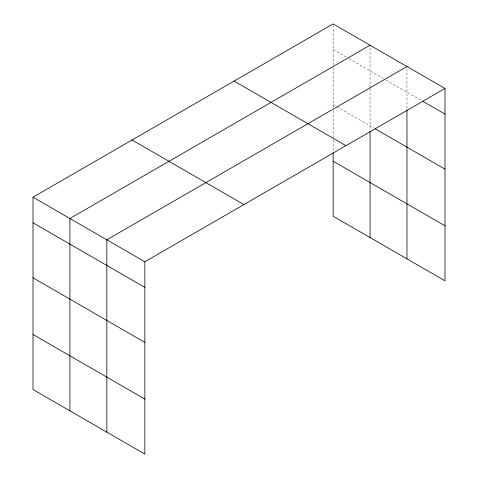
<?xml version="1.0" encoding="UTF-8"?>
<svg xmlns="http://www.w3.org/2000/svg" width="478" height="478" viewBox="0 0 478 478"><rect width="100%" height="100%" fill="white"/><g stroke="black" fill="none" stroke-linecap="round" stroke-linejoin="round"><path stroke-width="0.36" stroke-dasharray="2.39 1.79" d="M333.142 107.526L333.142 68.109M333.142 65.139L333.142 23.9M370.056 88.681L370.056 130.327M370.056 87.934L370.056 45.213M406.969 108.5L406.969 66.52M333.142 49.527L346.508 57.241M349.054 58.71L383.422 78.553M385.967 80.023L421.793 100.703M333.142 104.539L336.327 106.379M336.96 106.743L373.874 128.056M333.142 110.508L333.142 151.526"/><path stroke-width="0.72" d="M444.994 88.478L333.142 23.9L33.006 197.187L33.006 389.522L144.858 454.1L144.858 261.765L444.994 88.478L444.994 280.813L333.142 216.235L333.142 153.02M406.969 109.988L406.969 258.861M370.056 45.213L69.913 218.494L69.913 410.835M406.969 66.52L106.827 239.807L106.827 432.142M422.438 101.079L444.994 114.105M375.146 128.791L444.994 169.116M234.095 81.087L345.953 145.665M333.142 161.223L444.994 225.801M132.048 140L243.905 204.578M33.006 197.187L144.858 261.765M33.006 222.808L144.858 287.386M33.006 277.826L144.858 342.403M33.006 334.504L144.858 399.082M370.056 131.074L370.056 237.548"/></g></svg>
